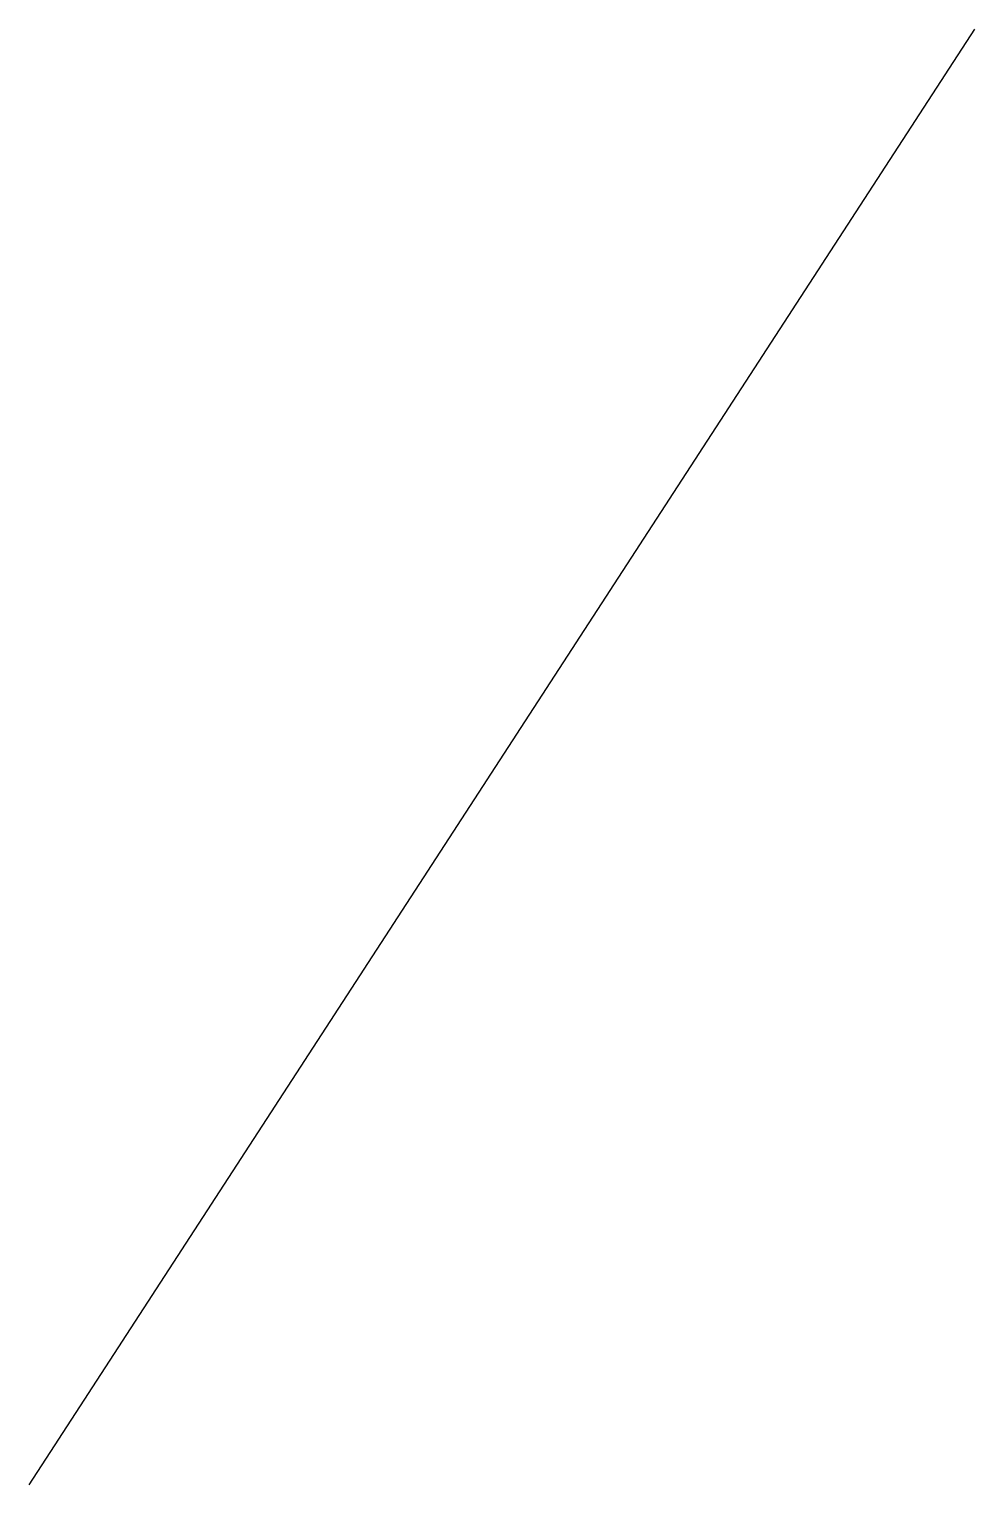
# Model space of a CAD drawing. Units: millimetres at full size, sheet at 1:100. Extents: x 4776 to 5722, y -11755 to -10297.
import ezdxf

# ---------------------------------------------------------------- set-up
doc = ezdxf.new("R2010")
doc.units = ezdxf.units.MM
doc.header["$LTSCALE"] = 100
doc.layers.add('0-0', color=7, linetype='Continuous')

msp = doc.modelspace()

# ---------------------------------------------------------------- linework, layer by layer
at = {"layer": '0-0'}
msp.add_line((4775.5, -11755.1), (5722.3, -10297.2), dxfattribs=at)

doc.saveas('drawing.dxf')
